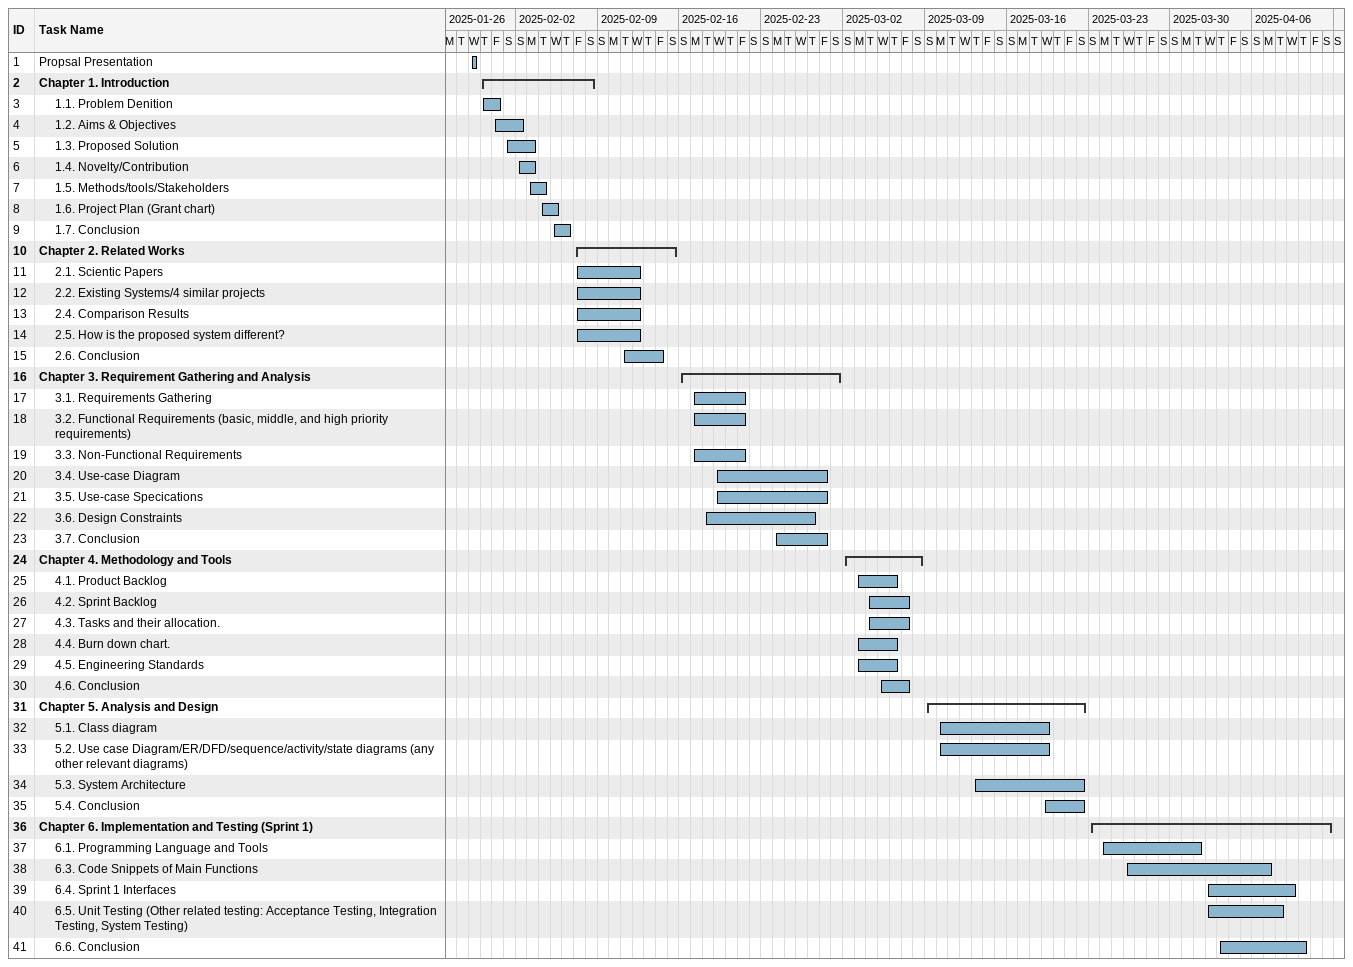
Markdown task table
| ID | Level | Task | Start | Finish |
|---|---|---|---|---|
| 1 | 1 | Propsal Presentation | 2025-01-29 | 2025-01-29 |
| 2 | 1 | **Chapter 1. Introduction** | 2025-01-30 | 2025-02-08 |
| 3 | 2 | 1.1. Problem Denition | 2025-01-30 | 2025-01-31 |
| 4 | 2 | 1.2. Aims & Objectives | 2025-01-31 | 2025-02-02 |
| 5 | 2 | 1.3. Proposed Solution | 2025-02-01 | 2025-02-03 |
| 6 | 2 | 1.4. Novelty/Contribution | 2025-02-02 | 2025-02-03 |
| 7 | 2 | 1.5. Methods/tools/Stakeholders | 2025-02-03 | 2025-02-04 |
| 8 | 2 | 1.6. Project Plan (Grant chart) | 2025-02-04 | 2025-02-05 |
| 9 | 2 | 1.7. Conclusion | 2025-02-05 | 2025-02-06 |
| 10 | 1 | **Chapter 2. Related Works** | 2025-02-07 | 2025-02-15 |
| 11 | 2 | 2.1. Scientic Papers | 2025-02-07 | 2025-02-12 |
| 12 | 2 | 2.2. Existing Systems/4 similar projects | 2025-02-07 | 2025-02-12 |
| 13 | 2 | 2.4. Comparison Results | 2025-02-07 | 2025-02-12 |
| 14 | 2 | 2.5. How is the proposed system different? | 2025-02-07 | 2025-02-12 |
| 15 | 2 | 2.6. Conclusion | 2025-02-11 | 2025-02-14 |
| 16 | 1 | **Chapter 3. Requirement Gathering and Analysis** | 2025-02-16 | 2025-03-01 |
| 17 | 2 | 3.1. Requirements Gathering | 2025-02-17 | 2025-02-21 |
| 18 | 2 | 3.2. Functional Requirements (basic, middle, and high priority requirements) | 2025-02-17 | 2025-02-21 |
| 19 | 2 | 3.3. Non-Functional Requirements | 2025-02-17 | 2025-02-21 |
| 20 | 2 | 3.4. Use-case Diagram | 2025-02-19 | 2025-02-28 |
| 21 | 2 | 3.5. Use-case Specications | 2025-02-19 | 2025-02-28 |
| 22 | 2 | 3.6. Design Constraints | 2025-02-18 | 2025-02-27 |
| 23 | 2 | 3.7. Conclusion | 2025-02-24 | 2025-02-28 |
| 24 | 1 | **Chapter 4. Methodology and Tools** | 2025-03-02 | 2025-03-08 |
| 25 | 2 | 4.1. Product Backlog | 2025-03-03 | 2025-03-06 |
| 26 | 2 | 4.2. Sprint Backlog | 2025-03-04 | 2025-03-07 |
| 27 | 2 | 4.3. Tasks and their allocation. | 2025-03-04 | 2025-03-07 |
| 28 | 2 | 4.4. Burn down chart. | 2025-03-03 | 2025-03-06 |
| 29 | 2 | 4.5. Engineering Standards | 2025-03-03 | 2025-03-06 |
| 30 | 2 | 4.6. Conclusion | 2025-03-05 | 2025-03-07 |
| 31 | 1 | **Chapter 5. Analysis and Design** | 2025-03-09 | 2025-03-22 |
| 32 | 2 | 5.1. Class diagram | 2025-03-10 | 2025-03-19 |
| 33 | 2 | 5.2. Use case Diagram/ER/DFD/sequence/activity/state diagrams (any other relevant diagrams) | 2025-03-10 | 2025-03-19 |
| 34 | 2 | 5.3. System Architecture | 2025-03-13 | 2025-03-22 |
| 35 | 2 | 5.4. Conclusion | 2025-03-19 | 2025-03-22 |
| 36 | 1 | **Chapter 6. Implementation and Testing (Sprint 1)** | 2025-03-23 | 2025-04-12 |
| 37 | 2 | 6.1. Programming Language and Tools | 2025-03-24 | 2025-04-01 |
| 38 | 2 | 6.3. Code Snippets of Main Functions | 2025-03-26 | 2025-04-07 |
| 39 | 2 | 6.4. Sprint 1 Interfaces | 2025-04-02 | 2025-04-09 |
| 40 | 2 | 6.5. Unit Testing (Other related testing: Acceptance Testing, Integration Testing, System Testing) | 2025-04-02 | 2025-04-08 |
| 41 | 2 | 6.6. Conclusion | 2025-04-03 | 2025-04-10 |
